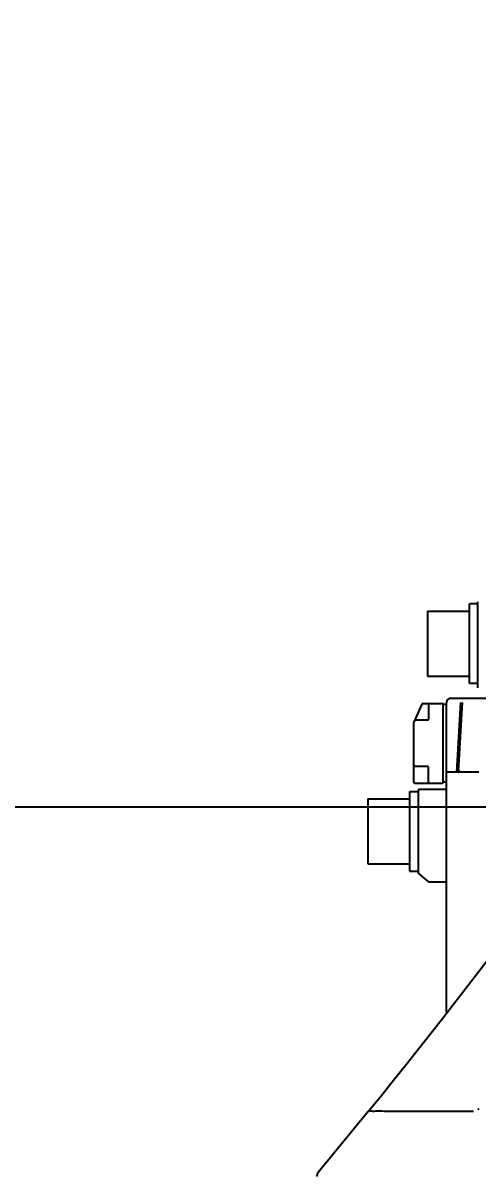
# Model space of a CAD drawing. Header units: millimetres. Extents: x 5828 to 7155, y 123 to 421.
# Drawn here: x 6887.04 to 6894.26, y 340.29 to 358.62 of the extents above; entities that cross this region are included whole.
import ezdxf

# ---------------------------------------------------------------- set-up
doc = ezdxf.new("R2010")
doc.units = ezdxf.units.MM
for name, color, linetype in [('外形图', 7, 'Continuous'), ('尺寸标注', 7, 'Continuous'), ('运动范围', 7, 'Continuous')]:
    doc.layers.add(name, color=color, linetype=linetype)
doc.styles.add('微软雅黑', font='msyh.ttc', dxfattribs={"height": 2})
doc.dimstyles.new('尺寸标注_1_30比例', dxfattribs={"dimtxt": 2.1, "dimasz": 1.7, "dimexe": 0.5, "dimexo": 0.4, "dimgap": 0.5, "dimtad": 1, "dimdec": 1, "dimlfac": 30, "dimdsep": 46, "dimtxsty": '微软雅黑', "dimcen": 0.09, "dimadec": 0, "dimazin": 0, "dimtp": 0.01, "dimtm": 0.01, "dimtfac": 1, "dimtdec": 1, "dimtofl": 0, "dimtmove": 0, "dimatfit": 3, "dimfxl": 1, "dimtolj": 1, "dimarcsym": 0})

# ---------------------------------------------------------------- blocks, each defined once
blk = doc.blocks.new('*D1097')
at = {"layer": 'Defpoints', "color": 0}
for p in [(6902.201, 346.155), (6822.201, 329.488), (6892.035, 329.488)]:
    blk.add_point(p, dxfattribs=at)
at = {"layer": '尺寸标注', "color": 0, "lineweight": -2}
for p, q in [((6901.801, 346.155), (6821.701, 346.155)), ((6822.201, 344.455), (6822.201, 331.188)), ((6891.635, 329.488), (6821.701, 329.488))]:
    blk.add_line(p, q, dxfattribs=at)
at = {"layer": '尺寸标注', "color": 0}
for points in [[(6822.484, 344.455), (6821.917, 344.455), (6822.201, 346.155)], [(6821.917, 331.188), (6822.484, 331.188), (6822.201, 329.488)]]:
    blk.add_solid(points, dxfattribs=at)
at = {"layer": '尺寸标注', "color": 0, "insert": (6820.615, 337.821), "char_height": 2, "attachment_point": 5, "rotation": 90, "style": '微软雅黑'}
blk.add_mtext('\\A1;\\A1;{\\H1.05x;500}', dxfattribs=at)
blk = doc.blocks.new('*D1098')
at = {"layer": 'Defpoints', "color": 0}
for p in [(6838.063, 351.017), (6896.535, 329.395), (6896.535, 277.109)]:
    blk.add_point(p, dxfattribs=at)
at = {"layer": '尺寸标注', "color": 0, "lineweight": -2}
for p, q in [((6838.063, 350.617), (6838.063, 276.609)), ((6896.535, 328.995), (6896.535, 276.609)), ((6839.763, 277.109), (6894.835, 277.109))]:
    blk.add_line(p, q, dxfattribs=at)
at = {"layer": '尺寸标注', "color": 0}
for points in [[(6839.763, 277.393), (6839.763, 276.826), (6838.063, 277.109)], [(6894.835, 276.826), (6894.835, 277.393), (6896.535, 277.109)]]:
    blk.add_solid(points, dxfattribs=at)
at = {"layer": '尺寸标注', "color": 0, "insert": (6867.299, 278.701), "char_height": 2, "attachment_point": 5, "style": '微软雅黑'}
blk.add_mtext('\\A1;\\A1;{\\H1.05x;1754}', dxfattribs=at)

msp = doc.modelspace()

# ---------------------------------------------------------------- linework, layer by layer
at = {"layer": '外形图', "linetype": 'Continuous'}
for p, q in [((6894.1297, 348.1214), (6894.1297, 349.388)), ((6894.263, 349.388), (6894.1297, 349.388)), ((6894.263, 348.0547), (6894.263, 349.4214)), ((6893.463, 349.2714), (6893.463, 348.238)), ((6893.463, 349.2714), (6894.1297, 349.2714)), ((6893.463, 348.238), (6894.1297, 348.238)), ((6894.263, 348.1214), (6894.1297, 348.1214)), ((6893.763, 342.8983), (6893.763, 347.8214)), ((6893.8297, 347.888), (6897.7716, 347.888)), ((6893.9869, 347.8214), (6893.9229, 346.7114)), ((6893.9544, 346.7299), (6894.0171, 347.8196)), ((6893.2478, 347.5085), (6893.3753, 347.7948)), ((6893.3905, 347.8047), (6893.6964, 347.8047)), ((6893.4797, 347.788), (6893.4797, 347.5547)), ((6893.713, 346.5547), (6893.713, 347.788)), ((6893.763, 347.788), (6893.713, 347.788)), ((6893.2464, 346.5547), (6893.2464, 347.5017)), ((6893.463, 347.538), (6893.2718, 347.538)), ((6893.463, 346.8047), (6893.263, 346.8047)), ((6893.4797, 346.5547), (6893.4797, 346.788)), ((6893.9533, 346.7112), (6893.9544, 346.7299)), ((6893.9658, 346.7184), (6893.9664, 346.7292)), ((6893.9664, 346.7292), (6893.9672, 346.743)), ((6893.263, 346.538), (6893.6964, 346.538)), ((6893.763, 346.5547), (6893.713, 346.5547)), ((6894.2783, 346.7114), (6893.763, 346.7114)), ((6893.1797, 345.138), (6893.1797, 346.4047)), ((6893.1797, 346.4047), (6893.313, 346.4047)), ((6893.313, 346.4214), (6893.313, 345.1125)), ((6893.763, 346.438), (6893.3297, 346.438)), ((6892.513, 346.288), (6892.513, 345.2547)), ((6892.513, 346.288), (6893.1797, 346.288)), ((6892.513, 345.2547), (6893.1797, 345.2547)), ((6893.1797, 345.138), (6893.313, 345.138)), ((6893.319, 345.0997), (6893.458, 344.9831)), ((6893.4901, 344.9714), (6893.763, 344.9714)), ((6892.5218, 341.3214), (6891.7239, 340.349)), ((6894.1926, 341.3214), (6894.1371, 341.3214)), ((6894.2627, 341.3587), (6894.2627, 341.3587))]:
    msp.add_line(p, q, dxfattribs=at)
msp.add_lwpolyline([(6894.2822, 341.3476), (6894.2705, 341.3539), (6894.2627, 341.3587)], dxfattribs=at)
for centre, radius, start, end in [((6893.8297, 347.8214), 0.0667, 90, 180), ((6893.3905, 347.788), 0.0167, 90, 156), ((6893.4964, 347.788), 0.0167, 90, 180), ((6893.6964, 347.788), 0.0167, 0, 90), ((6893.263, 347.5017), 0.0167, 156, 180), ((6893.2718, 347.5214), 0.0167, 89.99899, 156), ((6893.463, 347.5547), 0.0167, 270, 0), ((6893.263, 346.8214), 0.0167, 180, 270), ((6893.463, 346.788), 0.0167, 0, 90), ((6893.263, 346.5547), 0.0167, 180, 270), ((6893.4964, 346.5547), 0.0167, 180, 270), ((6893.6964, 346.5547), 0.0167, 270, 0), ((6893.3297, 346.4214), 0.0167, 90, 180), ((6893.3297, 345.1125), 0.0167, 180, 230), ((6893.4901, 345.0214), 0.05, 230, 270), ((6891.8012, 340.2856), 0.1, 140.62851, 180)]:
    msp.add_arc(centre, radius, start, end, dxfattribs=at)
for points in [[(6892.5218, 341.3214), (6894.6807, 343.9523), (6896.5943, 346.8069), (6899.0069, 349.2073)], [(6893.9695, 346.729), (6893.9698, 346.7337), (6893.9688, 346.7385), (6893.9672, 346.743)]]:
    msp.add_open_spline(points, degree=3, dxfattribs=at)
for points, knots in [([(6893.9509, 346.7114), (6893.9559, 346.7114), (6893.9662, 346.7148), (6893.9693, 346.7247), (6893.9695, 346.729)], [0, 0, 0, 0, 0.5353454, 1, 1, 1, 1]), ([(6894.1371, 341.3214), (6893.913, 341.3213), (6893.5965, 341.3214), (6893.2027, 341.3212), (6892.9708, 341.3216), (6892.7875, 341.32), (6892.6522, 341.3237), (6892.5724, 341.3195), (6892.5313, 341.3271), (6892.5221, 341.3217)], [0, 0, 0, 0, 0.4162543, 0.5877808, 0.7318428, 0.8464021, 0.9295482, 0.9802623, 1, 1, 1, 1])]:
    msp.add_open_spline(points, degree=3, knots=knots, dxfattribs=at)
at = {"layer": '运动范围'}
msp.add_arc((6902.2012, 346.1547), 64.5631, 295, 170, dxfattribs=at)

# ---------------------------------------------------------------- dimensions: what is measured, and where the dimension line sits
at = {"layer": '尺寸标注'}
dim = msp.add_linear_dim(base=(6896.5348, 277.1094), p1=(6838.0634, 351.0166), p2=(6896.5348, 329.3954), text='\\A1;{\\H1.05x;1754}', dimstyle='尺寸标注_1_30比例', override={"dimtxsty": '微软雅黑'}, dxfattribs=at)
dim.commit()
dim.dimension.update_dxf_attribs({"geometry": '*D1098', "text_midpoint": (6867.2991, 278.7008)})
dim = msp.add_linear_dim(base=(6822.2005, 329.488), p1=(6902.2012, 346.1547), p2=(6892.035, 329.488), angle=90, text='\\A1;{\\H1.05x;500}', dimstyle='尺寸标注_1_30比例', override={"dimtxsty": '微软雅黑'}, dxfattribs=at)
dim.commit()
dim.dimension.update_dxf_attribs({"geometry": '*D1097', "text_midpoint": (6820.6146, 337.8214)})

doc.saveas('drawing.dxf')
